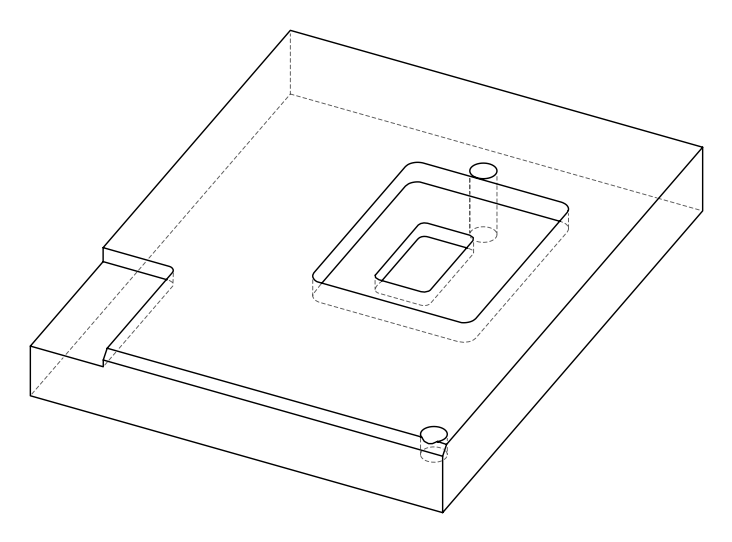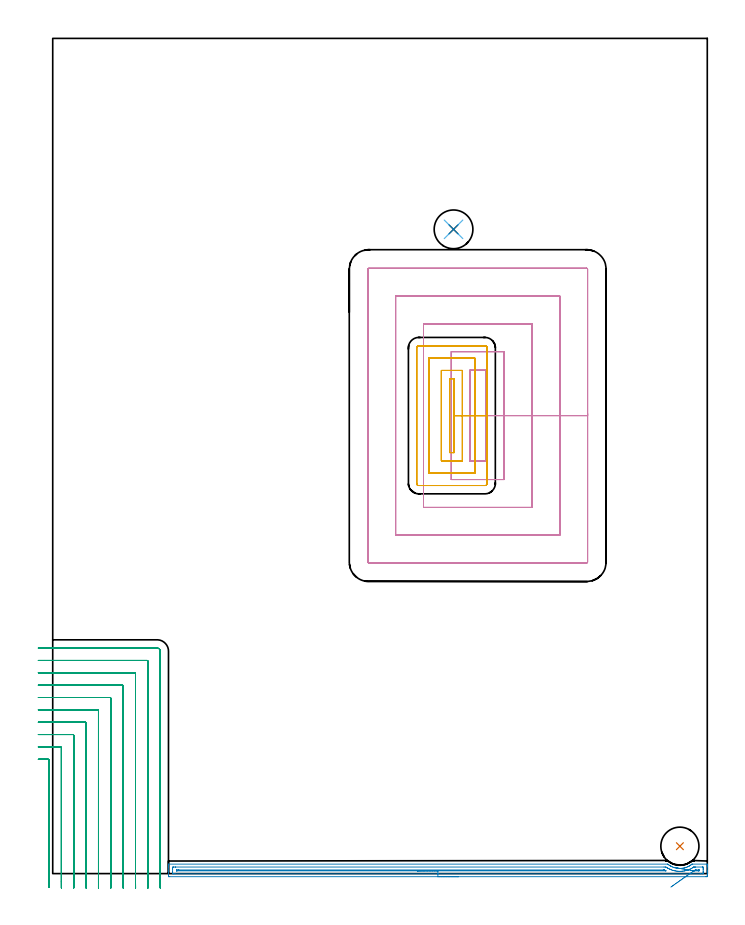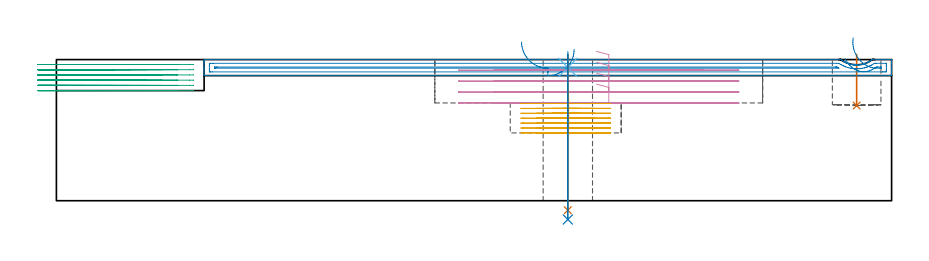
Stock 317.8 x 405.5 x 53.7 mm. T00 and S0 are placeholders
(PLAN: 8 operations, 7 tool changes, 44 min)
(1 INDEXABLE_INSERT_DRILL_BLIND_HOLE_FROM_SOLID | STEP1POCKET | NXT0302_008 | 0.08 min | 4637 mm3)
(2 AREA_MILL | FG_CHAMFER_SURFACE | UGT0205_001 | 6.48 min | 4927 mm3)
(3 MILL_CORNER_NOTCH_RECTANGULAR | CORNER_NOTCH_RECTANGULAR | UGT0201_007 | Follow Part, ap 2, ae 75% | 16.06 min | 75130 mm3)
(4 MILL_RECTANGULAR_POCKET | POCKET_RECTANGULAR_STRAIGHT | UGT0201_100 | Follow Part, ap 4.5, ae 75% | 12.49 min | 330232 mm3)
(5 MILL_RECTANGULAR_POCKET_1 | POCKET_RECTANGULAR_STRAIGHT_1 | UGT0201_007 | Follow Part, ap 2, ae 75% | 8.39 min | 36301 mm3)
(6 SPOT_DRILL | STEP1HOLE | NXT0321_9005460120000 | 0.05 min | 176 mm3)
(7 DRILL_THROUGH_HOLE_INTO_CENTER | STEP1HOLE | NXT0301_087 | 0.24 min | 5468 mm3)
(8 DRILL_TO_ENLARGE_THROUGH_HOLE | STEP1HOLE | UGT0301_256 | 0.25 min | 9215 mm3)
(TOOL NXT0302_008 | Index. Insert Drill 18.5mm [880-D1850L25-05] | D18.5 PA176 FL93 Z2)
(TOOL UGT0205_001 | Chamfer Mill 20 x 3 x 45 deg. | D20 FL50 Z2)
(TOOL UGT0201_007 | End Mill 8 mm | D8 FL19 Z4)
(TOOL UGT0201_100 | End Mill 18 mm | D18 FL22 Z2)
(TOOL NXT0321_9005460120000 | NC Spot Drill, 142deg, 12mm, Carbide, Uncoated | D12 PA142 FL30 Z2)
(TOOL NXT0301_087 | Carbide Drill 11.6mm [860.1-1160-058A1-MM 2214] | D11.6 PA140 FL72 Z2)
(TOOL UGT0301_256 | Twist Drill 18.8 mm | D18.8 PA118 FL135 Z2)
(OP 1 INDEXABLE_INSERT_DRILL_BLIND_HOLE_FROM_SOLID)
G17 G21 G94 G90
T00 M6
G54
G17 G0 G90 X304.5 Y13.3 S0 M3
G43 Z63.7 H1
G94 G81 G98 Z36.2 F250. R55.7
G80
M5
M2
(OP 2 AREA_MILL)
G17 G21 G94 G90
T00 M6
G54
G17 G0 G90 X197. Y-1.5 S1061 M3
G43 Z63.7 H0
Z57.6
G94 G1 X196.962 Z56.728 F250.
X196.848 Z55.864
X196.659 Z55.012
X196.397 Z54.18
X196.063 Z53.374
X195.66 Z52.6
X195.192 Z51.864
X194.66 Z51.172
X194.071 Z50.529
X193.428 Z49.94
X192.736 Z49.409
X192. Z48.94
X191.226 Z48.537
X190.42 Z48.203
X189.588 Z47.941
X188.737 Z47.752
X187.872 Z47.638
X187. Z47.6
X56.796
X56.381 Y-1.496 Z47.602
X56.21 Y-1.491 Z47.605
X56.2 Y-1.086 Z48.01
Y0.671 Z49.766
Y1.254 Z50.351
Y1.55 Z50.647
Y3.308 Z52.402
Y3.901 Z53.
Y4.186 Z53.285
Y4.322 Z53.421
X56.21 Y4.594 Z53.693
X56.351 Y4.6 Z53.7
X298.476
X298.609 Y4.596 Z53.689
X298.793 Y4.462 Z53.561
X299.194 Y4.168 Z53.267
X299.561 Y3.923 Z53.022
X299.822 Y3.768 Z52.866
X299.972 Y3.685 Z52.782
X300.088 Y3.62 Z52.717
X300.127 Y3.6 Z52.698
X300.259 Y3.536 Z52.631
X300.532 Y3.399 Z52.497
X300.982 Y3.199 Z52.297
X301.358 Y3.051 Z52.149
X301.615 Y2.964 Z52.061
X301.876 Y2.884 Z51.981
X302.043 Y2.84 Z51.937
X302.321 Y2.766 Z51.865
X302.77 Y2.668 Z51.768
X302.935 Y2.642 Z51.74
X303.216 Y2.595 Z51.694
X303.368 Y2.577 Z51.676
X303.664 Y2.544 Z51.642
X303.827 Y2.533 Z51.63
X303.871 Y2.53 Z51.627
X304.11 Y2.516 Z51.607
X304.114
X304.31 Y2.508 Z51.604
X304.355 Y2.507 Z51.603
X304.446 Y2.504 Z51.599
X304.454
X304.558
X304.781 Y2.509 Z51.605
X304.976 Y2.52 Z51.612
X305.005 Y2.521 Z51.614
X305.452 Y2.556 Z51.655
X305.899 Y2.613 Z51.713
X306.346 Y2.692 Z51.792
X306.794 Y2.797 Z51.894
X306.948 Y2.84 Z51.936
X307.24 Y2.922 Z52.018
X307.64 Y3.051 Z52.149
X308.133 Y3.247 Z52.347
X308.583 Y3.454 Z52.552
X308.731 Y3.531 Z52.627
X309.027 Y3.682 Z52.781
X309.087 Y3.717 Z52.816
X309.436 Y3.925 Z53.02
X309.457 Y3.939 Z53.034
X309.623 Y4.052 Z53.147
X309.921 Y4.252 Z53.351
X310.069 Y4.364 Z53.46
X310.314 Y4.545 Z53.642
X310.391 Y4.596 Z53.69
X310.515 Y4.6 Z53.7
X317.649
X317.79 Y4.594 Z53.693
X317.8 Y4.321 Z53.42
Y3.901 Z53.
Y3.308 Z52.402
Y1.253 Z50.351
Y0.671 Z49.766
Y0.084 Z49.179
Y-0.207 Z48.888
Y-0.795 Z48.301
X317.797 Y-1.086 Z48.01
X317.79 Y-1.491 Z47.605
X317.619 Y-1.496 Z47.602
X317.204 Y-1.5 Z47.6
X187.
Y-0.086 Z49.014
X59.348
X58.58 Y-0.085 Z49.015
X58.454 Y-0.084 Z49.016
X58.237 Y-0.079 Z49.021
X58.21 Y-0.008 Z49.092
X58.204 Y0.163 Z49.263
X58.201 Y0.671 Z49.771
X58.2 Y1.046 Z50.146
Y1.924 Z51.024
X58.201 Y2.429 Z51.529
X58.203 Y2.801 Z51.901
X58.21 Y3.171 Z52.271
X58.58 Y3.181 Z52.281
X58.706 Y3.184 Z52.284
X59.472 Y3.186 Z52.286
X59.595
X296.816 Y3.185 Z52.285
X297.584 Y3.18 Z52.28
X297.715 Y3.179 Z52.279
X298.476 Y2.724 Z51.824
X298.592 Y2.658 Z51.758
X299.019 Y2.429 Z51.529
X299.367 Y2.257 Z51.357
X299.7 Y2.101 Z51.201
X300.259 Y1.871 Z50.971
X300.395 Y1.818 Z50.918
X301.157 Y1.563 Z50.663
X301.206 Y1.55 Z50.65
X302.043 Y1.354 Z50.454
X302.295 Y1.301 Z50.401
X302.935 Y1.201 Z50.301
X303.336 Y1.154 Z50.254
X303.827 Y1.117 Z50.217
X304.285 Y1.098 Z50.198
X304.718
X305.161 Y1.114 Z50.214
X305.61 Y1.152 Z50.252
X305.973 Y1.192 Z50.292
X306.502 Y1.269 Z50.369
X306.744 Y1.312 Z50.412
X307.394 Y1.451 Z50.551
X307.475 Y1.47 Z50.57
X307.775 Y1.55 Z50.65
X308.167 Y1.667 Z50.767
X308.218 Y1.683 Z50.783
X308.286 Y1.705 Z50.805
X308.595 Y1.815 Z50.915
X308.819 Y1.903 Z51.003
X309.177 Y2.049 Z51.149
X309.441 Y2.169 Z51.269
X309.987 Y2.429 Z51.529
X310.069 Y2.473 Z51.573
X310.605 Y2.78 Z51.88
X311.206 Y3.158 Z52.258
X311.237 Y3.174 Z52.274
X311.278 Y3.179 Z52.279
X311.469 Y3.182 Z52.282
X311.853 Y3.185 Z52.285
X311.976 Y3.186 Z52.286
X315.42 Y3.185 Z52.285
X315.546 Y3.184 Z52.284
X315.763 Y3.179 Z52.279
X315.79 Y3.108 Z52.208
X315.796 Y2.937 Z52.037
X315.799 Y2.429 Z51.529
X315.8 Y2.054 Z51.154
Y1.176 Z50.276
X315.799 Y0.671 Z49.771
X315.797 Y0.3 Z49.4
X315.79 Y-0.071 Z49.029
X315.42 Y-0.081 Z49.019
X315.294 Y-0.084 Z49.016
X314.528 Y-0.086 Z49.014
X314.405
X187.
Y1.328 Z50.428
X60.364 Y1.329 Z50.429
X60.289 Y1.33 Z50.43
X60.23 Y1.333 Z50.433
X60.217 Y1.335 Z50.435
X60.21 Y1.345 Z50.445
X60.207 Y1.389 Z50.489
X60.203 Y1.55 Z50.65
X60.204 Y1.707 Z50.807
X60.209 Y1.759 Z50.859
X60.253 Y1.765 Z50.865
X60.364 Y1.766 Z50.866
X61.031 Y1.771 Z50.871
X61.255
X296.468
X296.692 Y1.769 Z50.869
X296.916 Y1.765 Z50.865
X296.971 Y1.76 Z50.86
X297.013 Y1.738 Z50.838
X297.107 Y1.686 Z50.786
X297.345 Y1.55 Z50.65
X297.584 Y1.415 Z50.515
X297.703 Y1.344 Z50.444
X297.719 Y1.333 Z50.433
X297.659 Y1.329 Z50.429
X187. Y1.328 Z50.428
X186.128 Z50.467
X185.264 Z50.58
X184.412 Z50.769
X183.58 Z51.032
X182.774 Z51.365
X182. Z51.768
X181.264 Z52.237
X180.572 Z52.768
X179.929 Z53.357
X179.34 Z54.001
X178.809 Z54.693
X178.34 Z55.428
X177.937 Z56.202
X177.603 Z57.008
X177.341 Z57.84
X177.152 Z58.692
X177.038 Z59.557
X177. Z60.428
G0 Z63.7
X300.122 Y-6.549
Z54.096
G1 X300.505 Y-6.279 Z53.36
X300.938 Y-5.973 Z52.668
X301.419 Y-5.633 Z52.025
X301.945 Y-5.262 Z51.435
X302.51 Y-4.862 Z50.904
X303.111 Y-4.438 Z50.435
X303.742 Y-3.991 Z50.032
X304.401 Y-3.526 Z49.698
X305.08 Y-3.046 Z49.435
X305.776 Y-2.555 Z49.246
X306.482 Y-2.056 Z49.132
X307.194 Y-1.553 Z49.094
X307.906 Y-1.05 Z49.132
X308.612 Y-0.551 Z49.245
X309.308 Y-0.06 Z49.434
X309.988 Y0.421 Z49.696
X310.646 Y0.886 Z50.03
X311.278 Y1.332 Z50.432
X311.301 Y1.349 Z50.449
X311.365 Y1.388 Z50.488
X311.853 Y1.666 Z50.766
X312.024 Y1.761 Z50.861
X312.187 Y1.765 Z50.865
X312.521 Y1.77 Z50.87
X313.636 Y1.771 Z50.871
X313.711 Y1.77 Z50.87
X313.77 Y1.767 Z50.867
X313.783 Y1.765 Z50.865
X313.79 Y1.755 Z50.855
X313.793 Y1.711 Z50.811
X313.797 Y1.55 Z50.65
X313.796 Y1.393 Z50.493
X313.791 Y1.341 Z50.441
X313.747 Y1.335 Z50.435
X313.636 Y1.333 Z50.433
X313.413 Y1.33 Z50.43
X311.478 Y1.329 Z50.429
X311.358 Y1.33 Z50.43
X311.28 Y1.332 Z50.432
X311.278
X310.437 Y1.476 Z50.615
X309.615 Y1.617 Z50.871
X308.819 Y1.754 Z51.199
X308.053 Y1.885 Z51.596
X307.324 Y2.01 Z52.06
X306.639 Y2.127 Z52.586
X306. Y2.237 Z53.171
X305.415 Y2.337 Z53.81
X304.887 Y2.427 Z54.498
X304.419 Y2.507 Z55.23
X304.017 Y2.576 Z56.001
X303.682 Y2.634 Z56.805
X303.418 Y2.679 Z57.635
X303.225 Y2.712 Z58.485
X303.107 Y2.732 Z59.349
X303.063 Y2.74 Z60.22
X303.095 Y2.734 Z61.092
X303.201 Y2.716 Z61.958
G0 Z63.7
M5
M2
(OP 3 MILL_CORNER_NOTCH_RECTANGULAR)
G17 G21 G94 G90
T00 M6
G54
G17 G0 G90 X-1.8 Y-6.572 S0 M3
G43 Z63.816 H0
Z51.83
G94 G1 Y-3.572 F250.
Y55.105 F500.
G3 X-2.195 Y55.5 R0.4
G1 X-4.
X-7. F250.
G0 Z63.816
X4.221 Y-7.
Z51.83
G1 X4.201 Y-4.
G2 X4.2 Y-3.683 R48. F500.
G1 Y61.104
G3 X3.804 Y61.5 R0.4
G1 X-4.
X-7. F250.
G0 Z63.816
X10.224 Y-7.
Z51.83
G1 X10.201 Y-4.
G2 X10.2 Y-3.683 R42. F500.
G1 Y67.104
G3 X9.804 Y67.5 R0.4
G1 X-4.
X-7. F250.
G0 Z63.816
X16.228 Y-7.
Z51.83
G1 X16.201 Y-4.
G2 X16.2 Y-3.683 R36. F500.
G1 Y73.104
G3 X15.804 Y73.5 R0.4
G1 X-4.
X-7. F250.
G0 Z63.816
X22.233 Y-7.
Z51.83
G1 X22.202 Y-4.
G2 X22.2 Y-3.683 R30. F500.
G1 Y79.104
G3 X21.804 Y79.5 R0.4
G1 X-4.
X-7. F250.
G0 Z63.816
X28.242 Y-7.
Z51.83
G1 X28.202 Y-4.
G2 X28.2 Y-3.683 R24. F500.
G1 Y85.104
G3 X27.804 Y85.5 R0.4
G1 X-4.
X-7. F250.
G0 Z63.816
X34.256 Y-7.
Z51.83
G1 X34.203 Y-4.
G2 X34.2 Y-3.683 R18. F500.
G1 Y91.103
G3 X33.803 Y91.5 R0.4
G1 X-4.
X-7. F250.
G0 Z63.816
X40.283 Y-6.999
Z51.83
G1 X40.204 Y-4.
G2 X40.2 Y-3.683 R12. F500.
G1 Y97.103
G3 X39.803 Y97.5 R0.4
G1 X-4.
X-7. F250.
G0 Z63.816
X46.367 Y-6.996
Z51.83
G1 X46.208 Y-4.
G2 X46.2 Y-3.683 R6. F500.
G1 Y103.103
G3 X45.803 Y103.5 R0.4
G1 X-4.
X-7. F250.
G0 Z63.816
X52.2 Y-6.683
Z51.83
G1 Y-3.683
Y108. F500.
G3 X50.7 Y109.5 R1.5
G1 X-4.
X-7. F250.
G0 Z63.816
X-1.8 Y-6.572
Z49.844
G1 Y-3.572
Y55.105 F500.
G3 X-2.195 Y55.5 R0.4
G1 X-4.
X-7. F250.
G0 Z63.816
X4.2 Y-7.
Z49.844
G1 Y-4.
Y61.104 F500.
G3 X3.804 Y61.5 R0.4
G1 X-4.
X-7. F250.
G0 Z63.816
X10.2 Y-7.
Z49.844
G1 Y-4.
Y67.104 F500.
G3 X9.804 Y67.5 R0.4
G1 X-4.
X-7. F250.
G0 Z63.816
X16.2 Y-7.
Z49.844
G1 Y-4.
Y73.104 F500.
G3 X15.804 Y73.5 R0.4
G1 X-4.
X-7. F250.
G0 Z63.816
X22.2 Y-7.
Z49.844
G1 Y-4.
Y79.104 F500.
G3 X21.804 Y79.5 R0.4
G1 X-4.
X-7. F250.
G0 Z63.816
X28.2 Y-7.
Z49.844
G1 Y-4.
Y85.104 F500.
G3 X27.804 Y85.5 R0.4
G1 X-4.
X-7. F250.
G0 Z63.816
X34.2 Y-7.
Z49.844
G1 Y-4.
Y91.103 F500.
G3 X33.803 Y91.5 R0.4
G1 X-4.
X-7. F250.
G0 Z63.816
X40.2 Y-7.
Z49.844
G1 Y-4.
Y97.103 F500.
G3 X39.803 Y97.5 R0.4
G1 X-4.
X-7. F250.
G0 Z63.816
X46.2 Y-7.
Z49.844
G1 Y-4.
Y103.103 F500.
G3 X45.803 Y103.5 R0.4
G1 X-4.
X-7. F250.
G0 Z63.816
X52.2 Y-7.
Z49.844
G1 Y-4.
Y108. F500.
G3 X50.7 Y109.5 R1.5
G1 X-4.
X-7. F250.
G0 Z63.816
X-1.8 Y-6.572
Z47.858
G1 Y-3.572
Y55.105 F500.
G3 X-2.195 Y55.5 R0.4
G1 X-4.
X-7. F250.
G0 Z63.816
X4.2 Y-7.
Z47.858
G1 Y-4.
Y61.104 F500.
G3 X3.804 Y61.5 R0.4
G1 X-4.
X-7. F250.
G0 Z63.816
X10.2 Y-7.
Z47.858
G1 Y-4.
Y67.104 F500.
G3 X9.804 Y67.5 R0.4
G1 X-4.
X-7. F250.
G0 Z63.816
X16.2 Y-7.
Z47.858
G1 Y-4.
Y73.104 F500.
G3 X15.804 Y73.5 R0.4
G1 X-4.
X-7. F250.
G0 Z63.816
X22.2 Y-7.
Z47.858
G1 Y-4.
Y79.104 F500.
G3 X21.804 Y79.5 R0.4
G1 X-4.
X-7. F250.
G0 Z63.816
X28.2 Y-7.
Z47.858
G1 Y-4.
Y85.104 F500.
G3 X27.804 Y85.5 R0.4
G1 X-4.
X-7. F250.
G0 Z63.816
X34.2 Y-7.
Z47.858
G1 Y-4.
Y91.103 F500.
G3 X33.803 Y91.5 R0.4
G1 X-4.
X-7. F250.
G0 Z63.816
X40.2 Y-7.
Z47.858
G1 Y-4.
Y97.103 F500.
G3 X39.803 Y97.5 R0.4
G1 X-4.
X-7. F250.
G0 Z63.816
X46.2 Y-7.
Z47.858
G1 Y-4.
Y103.103 F500.
G3 X45.803 Y103.5 R0.4
G1 X-4.
X-7. F250.
G0 Z63.816
X52.2 Y-7.
Z47.858
G1 Y-4.
Y108. F500.
G3 X50.7 Y109.5 R1.5
G1 X-4.
X-7. F250.
G0 Z63.816
X-1.8 Y-6.572
Z45.872
G1 Y-3.572
Y55.105 F500.
G3 X-2.195 Y55.5 R0.4
G1 X-4.
X-7. F250.
G0 Z63.816
X4.2 Y-7.
Z45.872
G1 Y-4.
Y61.104 F500.
G3 X3.804 Y61.5 R0.4
G1 X-4.
X-7. F250.
G0 Z63.816
X10.2 Y-7.
Z45.872
G1 Y-4.
Y67.104 F500.
G3 X9.804 Y67.5 R0.4
G1 X-4.
X-7. F250.
G0 Z63.816
X16.2 Y-7.
Z45.872
G1 Y-4.
Y73.104 F500.
G3 X15.804 Y73.5 R0.4
G1 X-4.
X-7. F250.
G0 Z63.816
X22.2 Y-7.
Z45.872
G1 Y-4.
Y79.104 F500.
G3 X21.804 Y79.5 R0.4
G1 X-4.
X-7. F250.
G0 Z63.816
X28.2 Y-7.
Z45.872
G1 Y-4.
Y85.103 F500.
G3 X27.803 Y85.5 R0.4
G1 X-4.
X-7. F250.
G0 Z63.816
X34.2 Y-7.
Z45.872
G1 Y-4.
Y91.103 F500.
G3 X33.803 Y91.5 R0.4
G1 X-4.
X-7. F250.
G0 Z63.816
X40.2 Y-7.
Z45.872
G1 Y-4.
Y97.103 F500.
G3 X39.803 Y97.5 R0.4
G1 X-4.
X-7. F250.
G0 Z63.816
X46.2 Y-7.
Z45.872
G1 Y-4.
Y103.103 F500.
G3 X45.803 Y103.5 R0.4
G1 X-4.
X-7. F250.
G0 Z63.816
X52.2 Y-7.
Z45.872
G1 Y-4.
Y108. F500.
G3 X50.7 Y109.5 R1.5
G1 X-4.
X-7. F250.
G0 Z63.816
X-1.8 Y-6.572
Z43.886
G1 Y-3.572
Y55.105 F500.
G3 X-2.195 Y55.5 R0.4
G1 X-4.
X-7. F250.
G0 Z63.816
X4.2 Y-7.
Z43.886
G1 Y-4.
Y61.104 F500.
G3 X3.804 Y61.5 R0.4
G1 X-4.
X-7. F250.
G0 Z63.816
X10.2 Y-7.
Z43.886
G1 Y-4.
Y67.104 F500.
G3 X9.804 Y67.5 R0.4
G1 X-4.
X-7. F250.
G0 Z63.816
X16.2 Y-7.
Z43.886
G1 Y-4.
Y73.104 F500.
G3 X15.804 Y73.5 R0.4
G1 X-4.
X-7. F250.
G0 Z63.816
X22.2 Y-7.
Z43.886
G1 Y-4.
Y79.104 F500.
G3 X21.804 Y79.5 R0.4
G1 X-4.
X-7. F250.
G0 Z63.816
X28.2 Y-7.
Z43.886
G1 Y-4.
Y85.103 F500.
G3 X27.803 Y85.5 R0.4
G1 X-4.
X-7. F250.
G0 Z63.816
X34.2 Y-7.
Z43.886
G1 Y-4.
Y91.103 F500.
G3 X33.803 Y91.5 R0.4
G1 X-4.
X-7. F250.
G0 Z63.816
X40.2 Y-7.
Z43.886
G1 Y-4.
Y97.103 F500.
G3 X39.803 Y97.5 R0.4
G1 X-4.
X-7. F250.
G0 Z63.816
X46.2 Y-7.
Z43.886
G1 Y-4.
Y103.103 F500.
G3 X45.803 Y103.5 R0.4
G1 X-4.
X-7. F250.
G0 Z63.816
X52.2 Y-7.
Z43.886
G1 Y-4.
Y108. F500.
G3 X50.7 Y109.5 R1.5
G1 X-4.
X-7. F250.
G0 Z63.816
X-1.8 Y-6.572
Z41.9
G1 Y-3.572
Y55.105 F500.
G3 X-2.195 Y55.5 R0.4
G1 X-4.
X-7. F250.
G0 Z63.816
X4.2 Y-7.
Z41.9
G1 Y-4.
Y61.104 F500.
G3 X3.804 Y61.5 R0.4
G1 X-4.
X-7. F250.
G0 Z63.816
X10.2 Y-7.
Z41.9
G1 Y-4.
Y67.104 F500.
G3 X9.804 Y67.5 R0.4
G1 X-4.
X-7. F250.
G0 Z63.816
X16.2 Y-7.
Z41.9
G1 Y-4.
Y73.104 F500.
G3 X15.804 Y73.5 R0.4
G1 X-4.
X-7. F250.
G0 Z63.816
X22.2 Y-7.
Z41.9
G1 Y-4.
Y79.104 F500.
G3 X21.804 Y79.5 R0.4
G1 X-4.
X-7. F250.
G0 Z63.816
X28.2 Y-7.
Z41.9
G1 Y-4.
Y85.103 F500.
G3 X27.803 Y85.5 R0.4
G1 X-4.
X-7. F250.
G0 Z63.816
X34.2 Y-7.
Z41.9
G1 Y-4.
Y91.103 F500.
G3 X33.803 Y91.5 R0.4
G1 X-4.
X-7. F250.
G0 Z63.816
X40.2 Y-7.
Z41.9
G1 Y-4.
Y97.103 F500.
G3 X39.803 Y97.5 R0.4
G1 X-4.
X-7. F250.
G0 Z63.816
X46.2 Y-7.
Z41.9
G1 Y-4.
Y103.103 F500.
G3 X45.803 Y103.5 R0.4
G1 X-4.
X-7. F250.
G0 Z63.816
X52.2 Y-7.
Z41.9
G1 Y-4.
Y108. F500.
G3 X50.7 Y109.5 R1.5
G1 X-4.
X-7. F250.
G0 Z63.816
M5
M2
(OP 4 MILL_RECTANGULAR_POCKET)
G17 G21 G94 G90
T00 M6
G54
G17 G0 G90 X205.551 Y200.3 S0 M3
G43 Z63.816 H0
Z56.816
G94 G1 X210.2 Z55.57 F250.
Y222.35 Z49.662
Y244.4 F500.
X202.5
Y200.3
X210.2
Y222.35
X219.2
Y253.4
X193.5
Y191.3
X219.2
Y222.35
X232.7
Y266.9
X180.
Y177.8
X232.7
Y222.35
X246.2
Y280.4
X166.5
Y164.3
X246.2
Y222.35
X259.7
Y293.4
G3 X259.2 Y293.9 R0.5
G1 X153.5
G3 X153. Y293.4 R0.5
G1 Y151.3
G3 X153.5 Y150.8 R0.5
G1 X259.2
G3 X259.7 Y151.3 R0.5
G1 Y222.35
Y223.35
G0 X205.551 Y200.3 Z52.662
G1 X210.2 Z51.416 F250.
Y222.35 Z45.508
Y244.4 F500.
X202.5
Y200.3
X210.2
Y222.35
X219.2
Y253.4
X193.5
Y191.3
X219.2
Y222.35
X232.7
Y266.9
X180.
Y177.8
X232.7
Y222.35
X246.2
Y280.4
X166.5
Y164.3
X246.2
Y222.35
X259.7
Y293.4
G3 X259.2 Y293.9 R0.5
G1 X153.5
G3 X153. Y293.4 R0.5
G1 Y151.3
G3 X153.5 Y150.8 R0.5
G1 X259.2
G3 X259.7 Y151.3 R0.5
G1 Y222.35
Y223.35
G0 X205.551 Y200.3 Z48.508
G1 X210.2 Z47.262 F250.
Y222.35 Z41.354
Y244.4 F500.
X202.5
Y200.3
X210.2
Y222.35
X219.2
Y253.4
X193.5
Y191.3
X219.2
Y222.35
X232.7
Y266.9
X180.
Y177.8
X232.7
Y222.35
X246.2
Y280.4
X166.5
Y164.3
X246.2
Y222.35
X259.7
Y293.4
G3 X259.2 Y293.9 R0.5
G1 X153.5
G3 X153. Y293.4 R0.5
G1 Y151.3
G3 X153.5 Y150.8 R0.5
G1 X259.2
G3 X259.7 Y151.3 R0.5
G1 Y222.35
Y223.35
G0 X205.551 Y200.3 Z44.354
G1 X210.2 Z43.108 F250.
Y222.35 Z37.2
Y244.4 F500.
X202.5
Y200.3
X210.2
Y222.35
X219.2
Y253.4
X193.5
Y191.3
X219.2
Y222.35
X232.7
Y266.9
X180.
Y177.8
X232.7
Y222.35
X246.2
Y280.4
X166.5
Y164.3
X246.2
Y222.35
X259.7
Y293.4
G3 X259.2 Y293.9 R0.5
G1 X153.5
G3 X153. Y293.4 R0.5
G1 Y151.3
G3 X153.5 Y150.8 R0.5
G1 X259.2
G3 X259.7 Y151.3 R0.5
G1 Y222.35
Y223.35
G0 Z63.816
M5
M2
(OP 5 MILL_RECTANGULAR_POCKET_1)
G17 G21 G94 G90
T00 M6
G54
G17 G0 G90 X194.683 Y204.4 S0 M3
G43 Z63.816 H0
Z41.874
G94 G1 X194.9 Z41.816 F250.
Y222.35 Z37.007
Y240.3 F500.
X192.7
Y204.4
X194.9
Y222.35
X198.9
Y244.3
X188.7
Y200.4
X198.9
Y222.35
X204.9
Y250.3
X182.7
Y194.4
X204.9
Y222.35
X210.9
Y255.3
G3 X209.9 Y256.3 R1.
G1 X177.7
G3 X176.7 Y255.3 R1.
G1 Y189.4
G3 X177.7 Y188.4 R1.
G1 X209.9
G3 X210.9 Y189.4 R1.
G1 Y222.35
Y223.35
G0 X194.683 Y204.4 Z40.007
G1 X194.9 Z39.948 F250.
Y222.35 Z35.139
Y240.3 F500.
X192.7
Y204.4
X194.9
Y222.35
X198.9
Y244.3
X188.7
Y200.4
X198.9
Y222.35
X204.9
Y250.3
X182.7
Y194.4
X204.9
Y222.35
X210.9
Y255.3
G3 X209.9 Y256.3 R1.
G1 X177.7
G3 X176.7 Y255.3 R1.
G1 Y189.4
G3 X177.7 Y188.4 R1.
G1 X209.9
G3 X210.9 Y189.4 R1.
G1 Y222.35
Y223.35
G0 X194.683 Y204.4 Z38.139
G1 X194.9 Z38.081 F250.
Y222.35 Z33.271
Y240.3 F500.
X192.7
Y204.4
X194.9
Y222.35
X198.9
Y244.3
X188.7
Y200.4
X198.9
Y222.35
X204.9
Y250.3
X182.7
Y194.4
X204.9
Y222.35
X210.9
Y255.3
G3 X209.9 Y256.3 R1.
G1 X177.7
G3 X176.7 Y255.3 R1.
G1 Y189.4
G3 X177.7 Y188.4 R1.
G1 X209.9
G3 X210.9 Y189.4 R1.
G1 Y222.35
Y223.35
G0 X194.683 Y204.4 Z36.271
G1 X194.9 Z36.213 F250.
Y222.35 Z31.403
Y240.3 F500.
X192.7
Y204.4
X194.9
Y222.35
X198.9
Y244.3
X188.7
Y200.4
X198.9
Y222.35
X204.9
Y250.3
X182.7
Y194.4
X204.9
Y222.35
X210.9
Y255.3
G3 X209.9 Y256.3 R1.
G1 X177.7
G3 X176.7 Y255.3 R1.
G1 Y189.4
G3 X177.7 Y188.4 R1.
G1 X209.9
G3 X210.9 Y189.4 R1.
G1 Y222.35
Y223.35
G0 X194.683 Y204.4 Z34.403
G1 X194.9 Z34.345 F250.
Y222.35 Z29.536
Y240.3 F500.
X192.7
Y204.4
X194.9
Y222.35
X198.9
Y244.3
X188.7
Y200.4
X198.9
Y222.35
X204.9
Y250.3
X182.7
Y194.4
X204.9
Y222.35
X210.9
Y255.3
G3 X209.9 Y256.3 R1.
G1 X177.7
G3 X176.7 Y255.3 R1.
G1 Y189.4
G3 X177.7 Y188.4 R1.
G1 X209.9
G3 X210.9 Y189.4 R1.
G1 Y222.35
Y223.35
G0 X194.683 Y204.4 Z32.536
G1 X194.9 Z32.477 F250.
Y222.35 Z27.668
Y240.3 F500.
X192.7
Y204.4
X194.9
Y222.35
X198.9
Y244.3
X188.7
Y200.4
X198.9
Y222.35
X204.9
Y250.3
X182.7
Y194.4
X204.9
Y222.35
X210.9
Y255.3
G3 X209.9 Y256.3 R1.
G1 X177.7
G3 X176.7 Y255.3 R1.
G1 Y189.4
G3 X177.7 Y188.4 R1.
G1 X209.9
G3 X210.9 Y189.4 R1.
G1 Y222.35
Y223.35
G0 X194.683 Y204.4 Z30.668
G1 X194.9 Z30.61 F250.
Y222.35 Z25.8
Y240.3 F500.
X192.7
Y204.4
X194.9
Y222.35
X198.9
Y244.3
X188.7
Y200.4
X198.9
Y222.35
X204.9
Y250.3
X182.7
Y194.4
X204.9
Y222.35
X210.9
Y255.3
G3 X209.9 Y256.3 R1.
G1 X177.7
G3 X176.7 Y255.3 R1.
G1 Y189.4
G3 X177.7 Y188.4 R1.
G1 X209.9
G3 X210.9 Y189.4 R1.
G1 Y222.35
Y223.35
G0 Z63.816
M5
M2
(OP 6 SPOT_DRILL)
G17 G21 G94 G90
T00 M6
G54
G17 G0 G90 X194.6 Y312.8 S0 M3
G43 Z63.7 H0
G94 G81 G98 Z50.7 F250. R56.7
G80
M5
M2
(OP 7 DRILL_THROUGH_HOLE_INTO_CENTER)
G17 G21 G94 G90
T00 M6
G54
G17 G0 G90 X194.6 Y312.8 S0 M3
G43 Z63.7 H1
G94 G73 G98 Z-3.611 F250. Q11.462 R55.7
G80
M5
M2
(OP 8 DRILL_TO_ENLARGE_THROUGH_HOLE)
G17 G21 G94 G90
T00 M6
G54
G17 G0 G90 X194.6 Y312.8 S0 M3
G43 Z63.7 H0
G94 G73 G98 Z-7.148 F250. Q15.212 R55.7
G80
M5
M2
